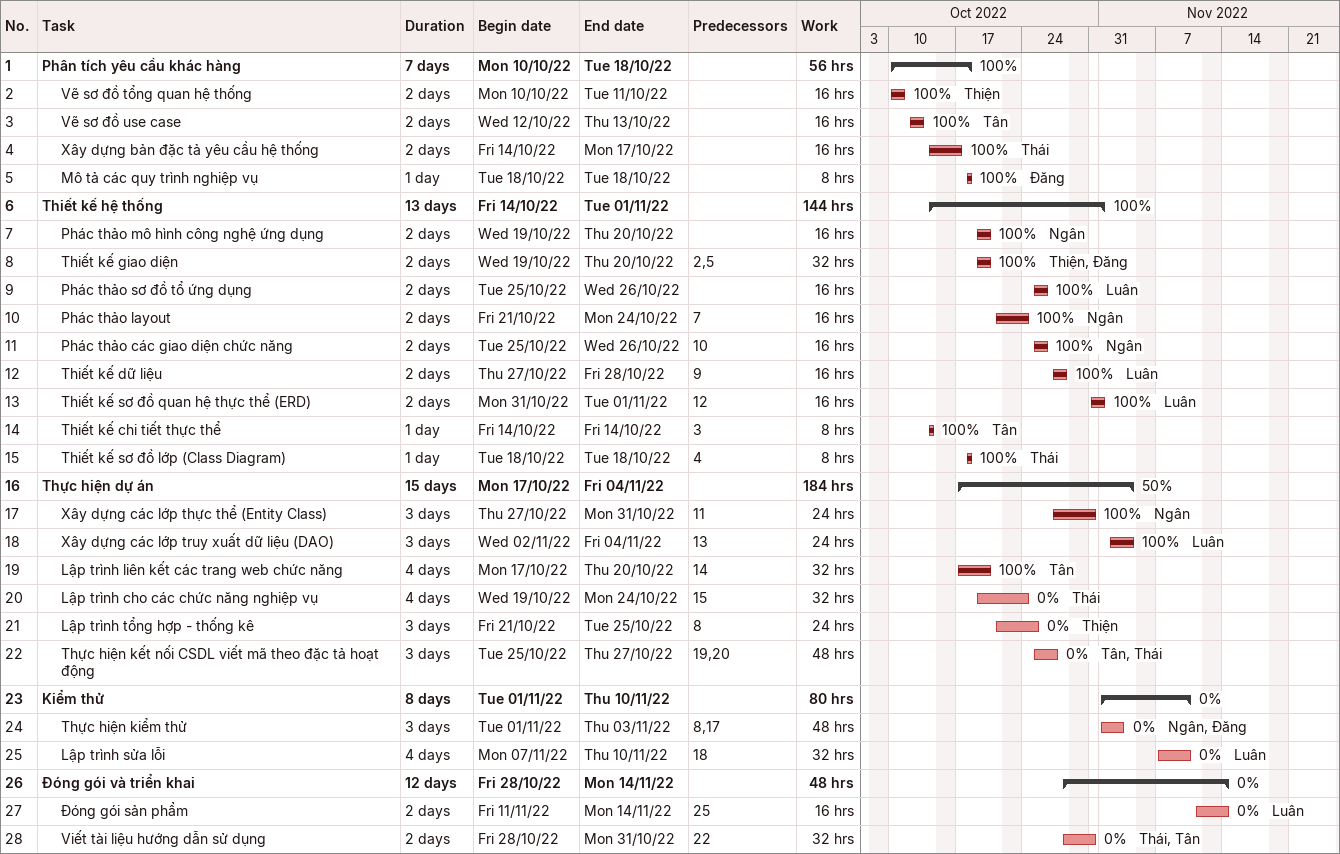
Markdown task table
| ID | Level | Task | Duration | Start | Finish | Predecessors | Resources | % complete | Work (h) |
|---|---|---|---|---|---|---|---|---|---|
| 1 | 1 | **Phân tích yêu cầu khác hàng** | 7d | 2022-10-10 | 2022-10-18 |  |  | 100 | 56 |
| 2 | 2 | Vẽ sơ đồ tổng quan hệ thống | 2d | 2022-10-10 | 2022-10-11 |  | Thiện | 100 | 16 |
| 3 | 2 | Vẽ sơ đồ use case | 2d | 2022-10-12 | 2022-10-13 |  | Tân | 100 | 16 |
| 4 | 2 | Xây dựng bản đặc tả yêu cầu hệ thống | 2d | 2022-10-14 | 2022-10-17 |  | Thái | 100 | 16 |
| 5 | 2 | Mô tả các quy trình nghiệp vụ | 1d | 2022-10-18 | 2022-10-18 |  | Đăng | 100 | 8 |
| 6 | 1 | **Thiết kế hệ thống** | 13d | 2022-10-14 | 2022-11-01 |  |  | 100 | 144 |
| 7 | 2 | Phác thảo mô hình công nghệ ứng dụng | 2d | 2022-10-19 | 2022-10-20 |  | Ngân | 100 | 16 |
| 8 | 2 | Thiết kế giao diện | 2d | 2022-10-19 | 2022-10-20 | 2, 5 | Thiện, Đăng | 100 | 32 |
| 9 | 2 | Phác thảo sơ đồ tổ ứng dụng | 2d | 2022-10-25 | 2022-10-26 |  | Luân | 100 | 16 |
| 10 | 2 | Phác thảo layout | 2d | 2022-10-21 | 2022-10-24 | 7 | Ngân | 100 | 16 |
| 11 | 2 | Phác thảo các giao diện chức năng | 2d | 2022-10-25 | 2022-10-26 | 10 | Ngân | 100 | 16 |
| 12 | 2 | Thiết kế dữ liệu | 2d | 2022-10-27 | 2022-10-28 | 9 | Luân | 100 | 16 |
| 13 | 2 | Thiết kế sơ đồ quan hệ thực thể (ERD) | 2d | 2022-10-31 | 2022-11-01 | 12 | Luân | 100 | 16 |
| 14 | 2 | Thiết kế chi tiết thực thể | 1d | 2022-10-14 | 2022-10-14 | 3 | Tân | 100 | 8 |
| 15 | 2 | Thiết kế sơ đồ lớp (Class Diagram) | 1d | 2022-10-18 | 2022-10-18 | 4 | Thái | 100 | 8 |
| 16 | 1 | **Thực hiện dự án** | 15d | 2022-10-17 | 2022-11-04 |  |  | 50 | 184 |
| 17 | 2 | Xây dựng các lớp thực thể (Entity Class) | 3d | 2022-10-27 | 2022-10-31 | 11 | Ngân | 100 | 24 |
| 18 | 2 | Xây dựng các lớp truy xuất dữ liệu (DAO) | 3d | 2022-11-02 | 2022-11-04 | 13 | Luân | 100 | 24 |
| 19 | 2 | Lập trình liên kết các trang web chức năng | 4d | 2022-10-17 | 2022-10-20 | 14 | Tân | 100 | 32 |
| 20 | 2 | Lập trình cho các chức năng nghiệp vụ | 4d | 2022-10-19 | 2022-10-24 | 15 | Thái | 0 | 32 |
| 21 | 2 | Lập trình tổng hợp - thống kê | 3d | 2022-10-21 | 2022-10-25 | 8 | Thiện | 0 | 24 |
| 22 | 2 | Thực hiện kết nối CSDL viết mã theo đặc tả hoạt động | 3d | 2022-10-25 | 2022-10-27 | 19, 20 | Tân, Thái | 0 | 48 |
| 23 | 1 | **Kiểm thử** | 8d | 2022-11-01 | 2022-11-10 |  |  | 0 | 80 |
| 24 | 2 | Thực hiện kiểm thử | 3d | 2022-11-01 | 2022-11-03 | 8, 17 | Ngân, Đăng | 0 | 48 |
| 25 | 2 | Lập trình sửa lỗi | 4d | 2022-11-07 | 2022-11-10 | 18 | Luân | 0 | 32 |
| 26 | 1 | **Đóng gói và triển khai** | 12d | 2022-10-28 | 2022-11-14 |  |  | 0 | 48 |
| 27 | 2 | Đóng gói sản phẩm | 2d | 2022-11-11 | 2022-11-14 | 25 | Luân | 0 | 16 |
| 28 | 2 | Viết tài liệu hướng dẫn sử dụng | 2d | 2022-10-28 | 2022-10-31 | 22 | Thái, Tân | 0 | 32 |
